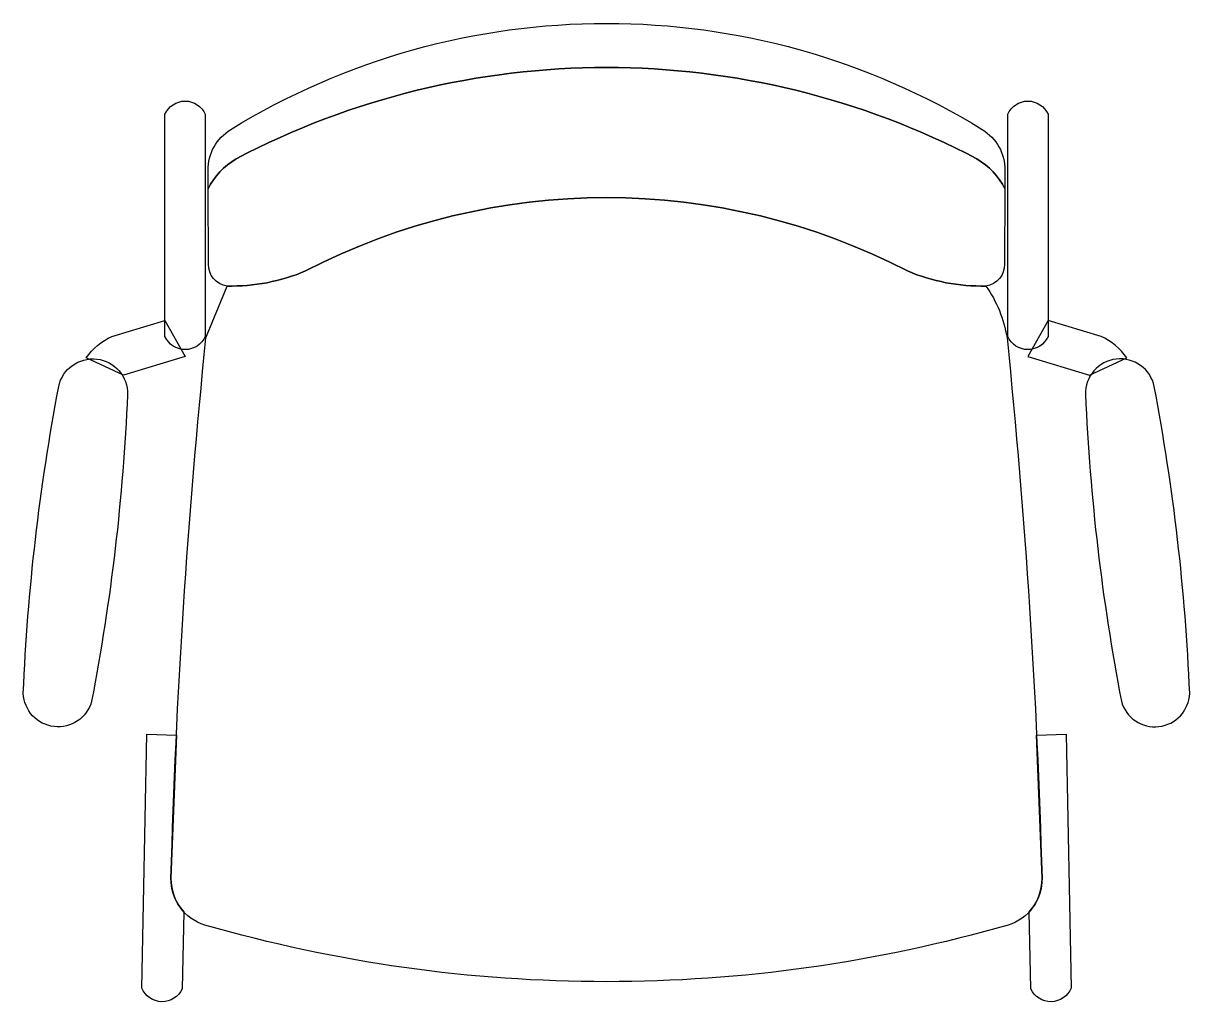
# Model space of a CAD drawing. Header units: millimetres. Extents: x -318 to 318, y -267 to 267.
import ezdxf

# ---------------------------------------------------------------- set-up
doc = ezdxf.new("R2010")
doc.units = ezdxf.units.MM
doc.header["$LTSCALE"] = 0.001

msp = doc.modelspace()

# ---------------------------------------------------------------- linework, layer by layer
for points in [[(-217.5, 186.69, -0.262212), (-205.1, 208.99, -0.282398), (205.1, 208.99, -0.262212), (217.5, 186.69), (217.5, 176.59, 0.13631), (202.2, 192.99, 0.246412), (-202.2, 192.99, 0.13631), (-217.5, 176.59), (-217.5, 186.69)], [(-217.5, 176.59, -0.13631), (-202.2, 192.99, -0.246412), (202.2, 192.99, -0.13631), (217.5, 176.59), (217.2, 135.59, -0.38925), (207.1, 123.59, -0.106771), (164.3, 131.79, 0.243481), (-164.3, 131.79, -0.106771), (-207.1, 123.59, -0.38925), (-217.2, 135.59), (-217.5, 176.59)], [(-241, 217.29, -0.654924), (-219, 217.29), (-219, 96.09, -0.654924), (-241, 96.09), (-241, 217.29)], [(219, 217.29, -0.654924), (241, 217.29), (241, 96.09, -0.654924), (219, 96.09), (219, 217.29)], [(-207.1, 123.59, 0.106771), (-164.3, 131.79, -0.243481), (164.3, 131.79, 0.106771), (207.1, 123.59, -0.112221), (218.6, 95.39, -0.018467), (237.7, -199.51, -0.3385), (219.2, -225.11, -0.141029), (-219.2, -225.11, -0.3385), (-237.7, -199.51, -0.018467), (-218.6, 95.39), (-207.1, 123.59)], [(-284, 84.39, -0.137926), (-270, 96.09), (-241, 104.79), (-230, 85.09), (-263.7, 74.99), (-284, 84.39)], [(284, 84.39, 0.137926), (270, 96.09), (241, 104.79), (230, 85.09), (263.7, 74.99), (284, 84.39)], [(-299, 68.69, -0.913518), (-261.4, 64.39, -0.036244), (-281, -103.01, -0.856265), (-318.3, -98.71, -0.036236), (-299, 68.69)], [(299, 68.69, 0.913518), (261.4, 64.39, 0.036244), (281, -103.01, 0.856265), (318.3, -98.71, 0.036236), (299, 68.69)], [(-250.8, -121.01), (-234.7, -121.41), (-237.7, -199.51, 0.196611), (-230.7, -217.91), (-231.6, -259.91, -0.655195), (-253.6, -259.51), (-250.8, -121.01)], [(234.7, -121.41), (250.8, -121.01), (253.6, -259.51, -0.655195), (231.6, -259.91), (230.7, -217.91, 0.196611), (237.7, -199.51), (234.7, -121.41)]]:
    msp.add_lwpolyline(points, format="xyb")

doc.saveas('drawing.dxf')
